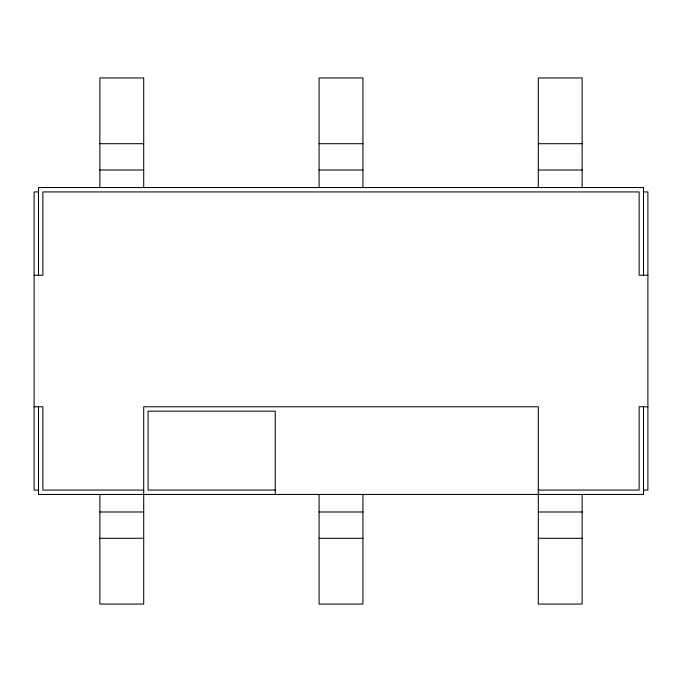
<?xml version="1.0" encoding="UTF-8"?>
<svg xmlns="http://www.w3.org/2000/svg" width="682" height="682" viewBox="0 0 682 682"><rect width="100%" height="100%" fill="white"/><g stroke="black" fill="none" stroke-linecap="round" stroke-linejoin="round"><path stroke-width="1.02" d="M99.862 143.706L143.706 143.706M319.082 143.706L362.918 143.706M538.294 143.706L582.138 143.706M99.862 170.014L143.706 170.014M319.082 170.014L362.918 170.014M538.294 170.014L582.138 170.014M38.482 191.932L34.1 191.932L34.1 490.068L38.482 490.068M643.518 191.932L647.9 191.932L647.9 490.068L643.518 490.068M34.1 275.238L42.872 275.238L42.872 191.932L639.128 191.932L639.128 275.238L647.9 275.238M34.1 406.762L42.872 406.762L42.872 490.068L143.706 490.068M647.9 406.762L639.128 406.762L639.128 490.068L538.294 490.068M275.238 490.068L148.088 490.068L148.088 411.152L275.238 411.152L275.238 494.45M99.862 511.986L143.706 511.986M319.082 511.986L362.918 511.986M538.294 511.986L582.138 511.986M99.862 538.294L143.706 538.294M319.082 538.294L362.918 538.294M538.294 538.294L582.138 538.294M643.518 275.238L643.518 187.55L38.482 187.55L38.482 275.238M643.518 406.762L643.518 494.45L38.482 494.45L38.482 406.762M582.138 187.55L582.138 77.944L538.294 77.944L538.294 187.55M582.138 494.45L582.138 604.056L538.294 604.056L538.294 406.762L143.706 406.762L143.706 604.056L99.862 604.056L99.862 494.45M362.918 187.55L362.918 77.944L319.082 77.944L319.082 187.55M362.918 494.45L362.918 604.056L319.082 604.056L319.082 494.45M143.706 187.55L143.706 77.944L99.862 77.944L99.862 187.55"/></g></svg>
